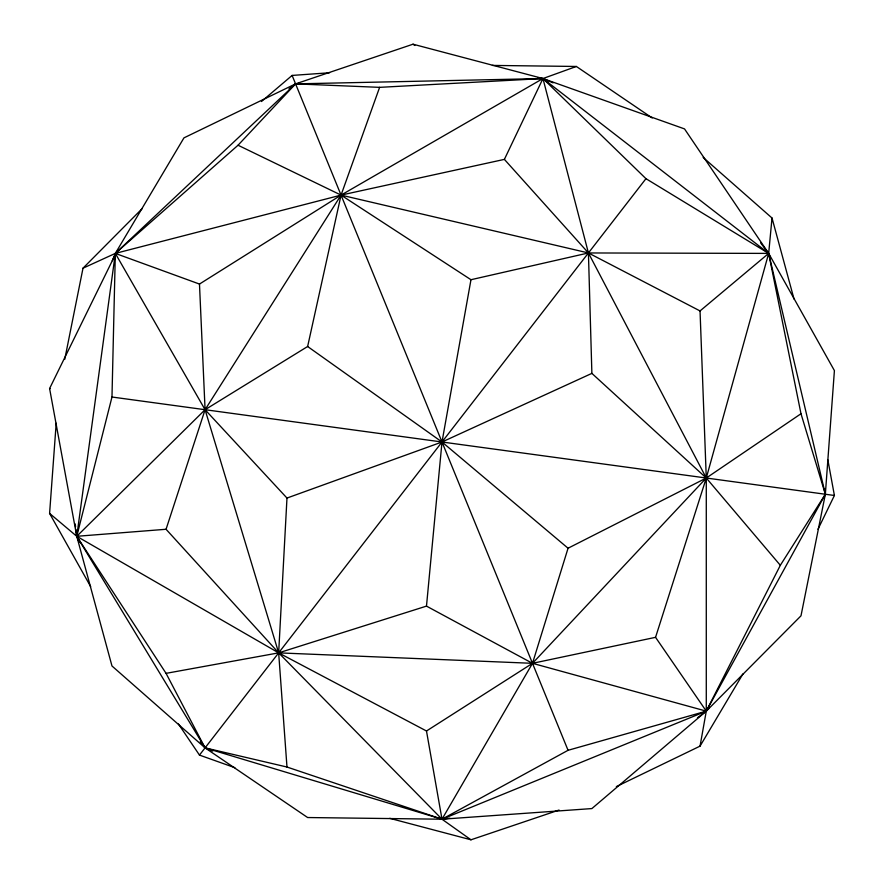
<?xml version="1.0" encoding="UTF-8"?>
<svg xmlns="http://www.w3.org/2000/svg" width="884" height="884" viewBox="0 0 884 884"><rect width="100%" height="100%" fill="white"/><g stroke="black" fill="none" stroke-linecap="round" stroke-linejoin="round"><path stroke-width="1.33" d="M79.173 542.201L76.764 536.301L111.981 397.015L115.329 253.399L183.96 137.86L295.576 83.881L413.027 44.2L542.953 78.543L684.525 128.909L768.671 253.399L834.408 370.595L825.347 494.244L800.992 615.816L706.283 711.145L591.882 808.573L442 819.214L307.632 817.534L205.077 747.864L111.981 665.984L76.764 536.301L49.592 388.518L116.887 251.376M299.499 83.372L295.576 83.881L115.329 253.399L205.077 409.712L286.98 498.057L278.659 652.867L286.98 767.025L442 819.214L470.973 839.8L559.064 810.042M90.676 586.656L49.592 513.405L56.2 423.237M709.41 707.123L706.283 711.145L532.5 663.32L426.486 606.115L442 442L470.973 279.72L588.424 252.957L768.671 253.399L770.119 256.935M703.167 157.451L772.019 218.017L768.671 253.399L706.283 478.023L655.552 637.331L706.283 711.145L700.04 746.14L616.336 786.616M64.742 359.357L83.008 268.183L142.202 208.602M212.701 751.102L205.077 747.864L76.764 536.301L205.077 409.712L307.632 346.506L341.047 195.11L379.612 87.35L542.953 78.543L576.368 66.466L652.215 117.992M760.66 242.923L768.671 253.399L800.992 413.745L706.283 478.023L568.058 548.224L532.5 663.32L442 819.214L205.077 747.864L200.27 741.588M449.846 818.186L442 819.214L278.659 652.867L166.059 529.273L205.077 409.712L341.047 195.11L542.953 78.543L553.119 82.853M112.29 260.703L115.329 253.399L238.039 145.23L295.576 83.881L542.953 78.543L768.671 253.399L825.347 494.244L824.341 496.686M83.008 268.183L115.329 253.399L341.047 195.11L504.388 159.385L542.953 78.543L537.903 77.858M817.976 529.262L834.408 495.482L827.855 459.857M824.673 488.775L825.347 494.244L780.329 565.296L706.283 711.145L697.476 717.797M700.04 746.14L742.936 673.928M234.868 767.688L199.475 755.091L645.961 178.678L542.953 78.543L588.424 252.957L591.882 373.379L706.283 478.023L780.329 565.296M261.465 101.516L292.118 75.427L329.588 72.764M49.592 513.405L76.764 536.301L278.659 652.867L426.486 731.002L442 819.214L706.283 711.145L706.283 478.023L700.04 310.936L768.671 253.399L645.961 178.678M288.969 88.875L295.576 83.881L379.612 87.35M426.486 731.002L532.5 663.32L706.283 478.023L588.424 252.957L504.388 159.385M286.98 767.025L205.077 747.864L166.059 673.354L76.764 536.301L115.329 253.399L199.475 284.062L341.047 195.11L588.424 252.957L700.04 310.936M442 819.214L568.058 750.295L706.283 711.145L825.347 494.244L800.992 413.745M591.882 373.379L442 442L286.98 498.057M426.486 606.115L278.659 652.867L166.059 673.354M655.552 637.331L532.5 663.32L278.659 652.867L205.077 409.712L199.475 284.062M166.059 529.273L76.764 536.301L75.925 529.45M492.388 65.416L576.368 66.466M49.592 388.518L50.156 388.595M111.981 397.015L834.408 495.482M389.767 818.33L470.973 839.8M238.039 145.23L341.047 195.11L470.973 279.72M413.027 44.2L414.839 45.482M307.632 346.506L442 442L568.058 548.224M178.435 723.974L199.475 755.091M292.118 75.427L568.058 750.295M772.019 218.017L794.031 299.068M75.239 523.98L75.582 526.709"/></g></svg>
